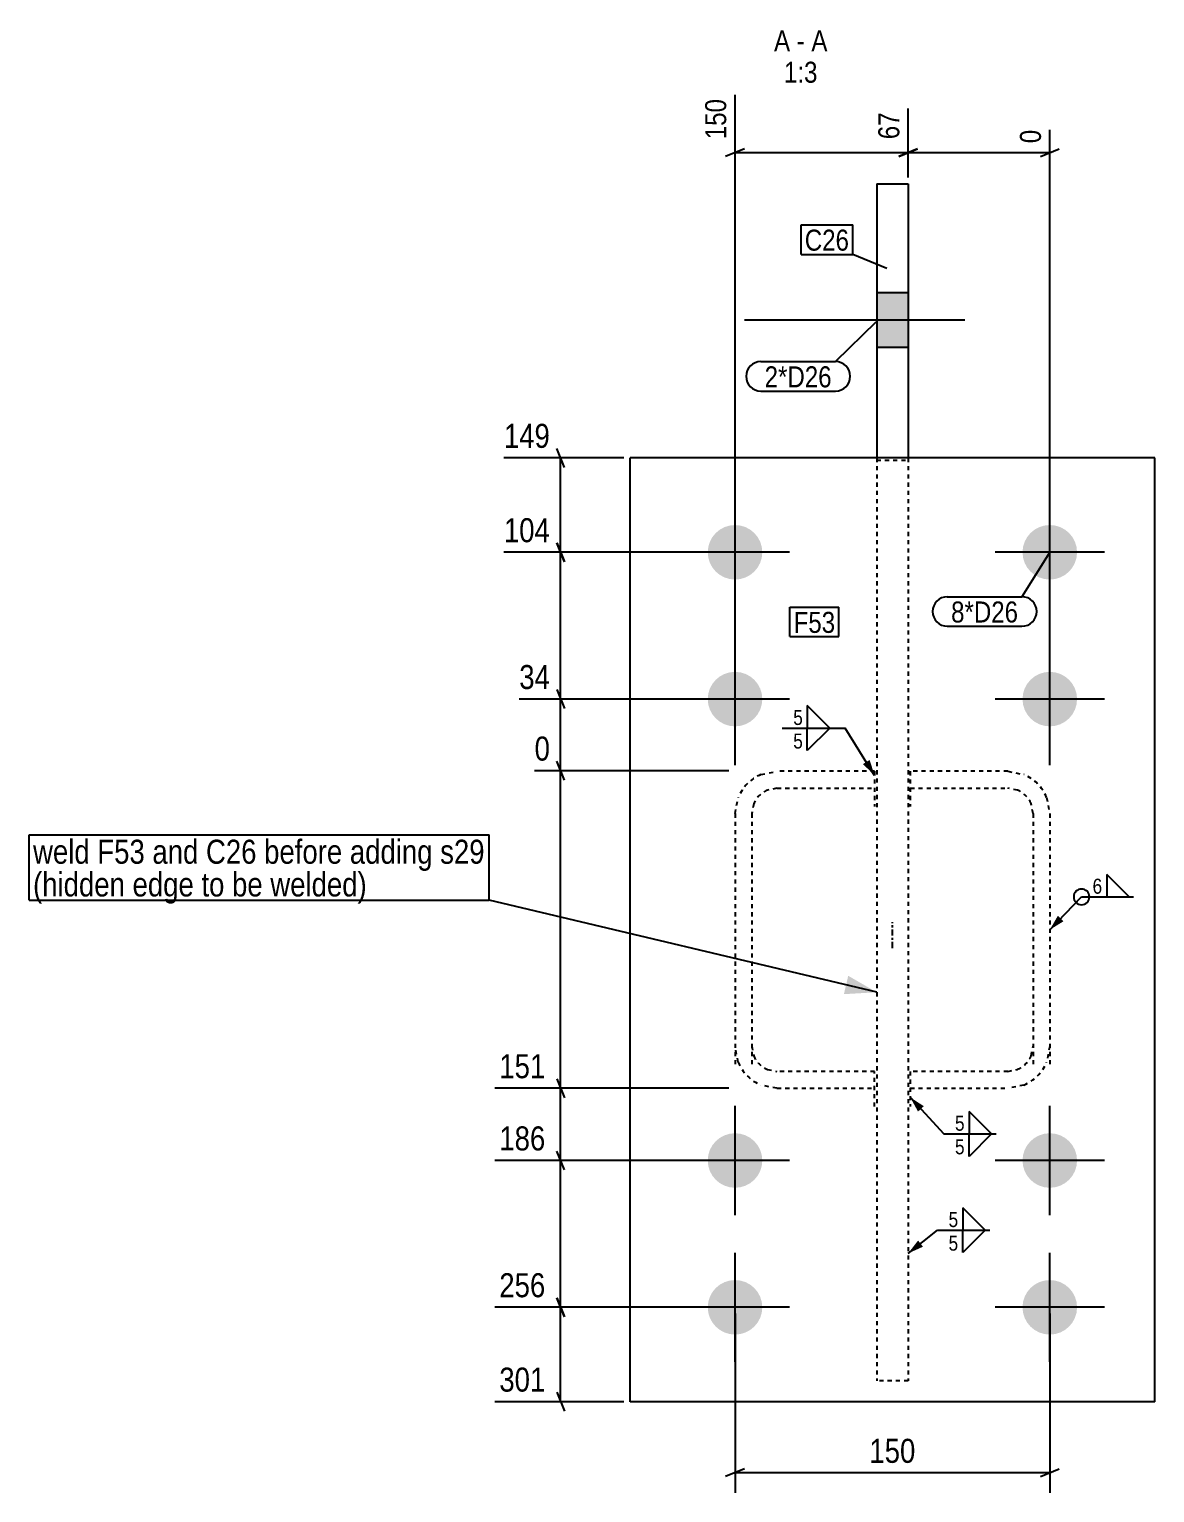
# Model space of a CAD drawing. Header units: millimetres. Extents: x 17 to 29049, y 7 to 1650.
# Drawn here: x 28512 to 29049, y 7 to 705 of the extents above; entities that cross this region are included whole.
import ezdxf

# ---------------------------------------------------------------- set-up
doc = ezdxf.new("R2010")
doc.units = ezdxf.units.MM
doc.linetypes.add('DXK_LINE_DOT2', pattern=[3.9198, 1.9599, -1.9599])
doc.linetypes.add('DXK_LINE_DOT3', pattern=[5.9187, 2.979, -0.9799, 0.9799, -0.9799])
for name, color, linetype in [('MÅLSÆTNING', 7, 'Continuous'), ('STÅL', 7, 'Continuous'), ('TEKST', 7, 'Continuous')]:
    doc.layers.add(name, color=color, linetype=linetype)
doc.styles.add('Arial Narrow', font='ARIALN.TTF', dxfattribs={"height": 0.2})

msp = doc.modelspace()

# ---------------------------------------------------------------- hatches: boundary and pattern name
at = {"layer": 'STÅL', "linetype": 'Continuous'}
for points in [[(28931.22, 553.25), (28931.22, 579.25), (28916.22, 579.25), (28916.22, 553.25)], [(28835.72, 455.61, -1), (28861.72, 455.61, -1)], [(28985.72, 455.61, -1), (29011.72, 455.61, -1)], [(28835.72, 385.61, -1), (28861.72, 385.61, -1)], [(28985.72, 385.61, -1), (29011.72, 385.61, -1)], [(28835.72, 165.61, -1), (28861.72, 165.61, -1)], [(28985.72, 165.61, -1), (29011.72, 165.61, -1)], [(28835.72, 95.61, -1), (28861.72, 95.61, -1)], [(28985.72, 95.61, -1), (29011.72, 95.61, -1)]]:
    msp.add_hatch(color=96, dxfattribs=at).paths.add_polyline_path(points)
at = {"layer": 'TEKST', "linetype": 'Continuous'}
for color, points in [(3, [(28912.87, 356.6), (28915.22, 349.24), (28909.68, 354.63)]), (3, [(29005.28, 279.7), (28998.72, 275.61), (29002.58, 282.31)]), (7, [(28902.67, 253.68), (28916.22, 245.83), (28900.59, 244.92)]), (3, [(28935.93, 188.95), (28932.22, 195.73), (28938.69, 191.49)]), (3, [(28938.28, 124.5), (28931.22, 121.33), (28935.95, 127.45)])]:
    msp.add_hatch(color=color, dxfattribs=at).paths.add_polyline_path(points)

# ---------------------------------------------------------------- linework, layer by layer
at = {"layer": 'MÅLSÆTNING', "color": 7, "linetype": 'Continuous'}
for p, q in [((28848.72, 354.17), (28848.72, 673.68)), ((28931.22, 634.29), (28931.22, 667.28)), ((28931.22, 634.29), (28931.22, 667.28)), ((28998.72, 354.17), (28998.72, 657.05)), ((28853.22, 647.96), (28844.22, 644.36)), ((28848.72, 646.16), (28931.22, 646.16)), ((28935.72, 647.96), (28926.72, 644.36)), ((28926.72, 644.36), (28935.72, 647.96)), ((28931.22, 646.16), (28998.72, 646.16)), ((28994.22, 644.36), (29003.22, 647.96)), ((28767.41, 496.11), (28763.81, 505.11)), ((28795.72, 500.61), (28738.57, 500.61)), ((28765.61, 455.61), (28765.61, 500.61)), ((28845.72, 455.61), (28738.57, 455.61)), ((28845.72, 455.61), (28738.57, 455.61)), ((28763.81, 460.11), (28767.41, 451.11)), ((28767.41, 451.11), (28763.81, 460.11)), ((28765.61, 385.61), (28765.61, 455.61)), ((28845.72, 385.61), (28745.89, 385.61)), ((28845.72, 385.61), (28745.89, 385.61)), ((28763.81, 390.11), (28767.41, 381.11)), ((28763.81, 390.11), (28767.41, 381.11)), ((28765.61, 351.48), (28765.61, 385.61)), ((28767.41, 346.98), (28763.81, 355.98)), ((28767.41, 346.98), (28763.81, 355.98)), ((28845.72, 351.48), (28753.2, 351.48)), ((28845.72, 351.48), (28753.2, 351.48)), ((28765.61, 200.04), (28765.61, 351.48)), ((28763.81, 204.54), (28767.41, 195.54)), ((28763.81, 204.54), (28767.41, 195.54)), ((28845.72, 200.04), (28734.2, 200.04)), ((28845.72, 200.04), (28734.2, 200.04)), ((28765.61, 165.61), (28765.61, 200.04)), ((28767.41, 161.11), (28763.81, 170.11)), ((28767.41, 161.11), (28763.81, 170.11)), ((28845.72, 165.61), (28734.2, 165.61)), ((28845.72, 165.61), (28734.2, 165.61)), ((28765.61, 95.61), (28765.61, 165.61)), ((28763.81, 100.11), (28767.41, 91.11)), ((28767.41, 91.11), (28763.81, 100.11)), ((28845.72, 95.61), (28734.2, 95.61)), ((28845.72, 95.61), (28734.2, 95.61)), ((28765.61, 50.61), (28765.61, 95.61)), ((28848.72, 92.6), (28848.72, 7.2)), ((28998.72, 92.6), (28998.72, 7.2)), ((28795.72, 50.61), (28734.2, 50.61)), ((28763.81, 55.11), (28767.41, 46.11)), ((28853.22, 18.6), (28844.22, 15)), ((28848.72, 16.8), (28998.72, 16.8)), ((28994.22, 15), (29003.22, 18.6))]:
    msp.add_line(p, q, dxfattribs=at)
at = {"layer": 'STÅL', "color": 2, "linetype": 'Continuous'}
for p, q in [((28916.22, 631.29), (28916.22, 500.61)), ((28916.22, 631.29), (28931.22, 631.29)), ((28931.22, 631.29), (28931.22, 500.61)), ((28798.72, 50.61), (28798.72, 500.61)), ((29048.72, 500.61), (28798.72, 500.61)), ((29048.72, 50.61), (29048.72, 500.61)), ((29048.72, 50.61), (28798.72, 50.61))]:
    msp.add_line(p, q, dxfattribs=at)
at = {"layer": 'STÅL', "color": 96, "linetype": 'Continuous'}
for p, q in [((28931.22, 579.25), (28916.22, 579.25)), ((28958.22, 566.25), (28853.22, 566.25)), ((28931.22, 553.25), (28916.22, 553.25)), ((28848.72, 429.61), (28848.72, 481.61)), ((28998.72, 429.61), (28998.72, 481.61)), ((28874.72, 455.61), (28822.72, 455.61)), ((29024.72, 455.61), (28972.72, 455.61)), ((28848.72, 359.61), (28848.72, 411.61)), ((28998.72, 359.61), (28998.72, 411.61)), ((28874.72, 385.61), (28822.72, 385.61)), ((29024.72, 385.61), (28972.72, 385.61)), ((28848.72, 139.61), (28848.72, 191.61)), ((28998.72, 139.61), (28998.72, 191.61)), ((28874.72, 165.61), (28822.72, 165.61)), ((29024.72, 165.61), (28972.72, 165.61)), ((28848.72, 69.61), (28848.72, 121.61)), ((28998.72, 69.61), (28998.72, 121.61)), ((28874.72, 95.61), (28822.72, 95.61)), ((29024.72, 95.61), (28972.72, 95.61))]:
    msp.add_line(p, q, dxfattribs=at)
at = {"layer": 'STÅL', "color": 7, "linetype": 'DXK_LINE_DOT2'}
for p, q in [((28916.22, 500.61), (28916.22, 60.61)), ((28916.22, 499.51), (28931.22, 499.51)), ((28931.22, 500.61), (28931.22, 60.61)), ((28861.07, 349.63), (28868.72, 351.17)), ((28915.22, 351.17), (28868.72, 351.17)), ((28915.22, 351.17), (28915.22, 334.4)), ((28978.72, 351.17), (28932.22, 351.17)), ((28932.22, 351.17), (28932.22, 334.4)), ((28978.72, 351.17), (28986.38, 349.63)), ((28868.72, 343.11), (28864.13, 342.19)), ((28868.72, 343.11), (28915.22, 343.11)), ((28932.22, 343.11), (28978.72, 343.11)), ((28983.32, 342.19), (28978.72, 343.11)), ((28848.72, 331.02), (28850.25, 338.73)), ((28857.64, 335.64), (28856.72, 331.02)), ((28990.72, 331.02), (28989.81, 335.64)), ((28997.2, 338.73), (28998.72, 331.02)), ((28848.72, 331.02), (28848.72, 211.49)), ((28856.72, 331.02), (28856.72, 211.49)), ((28990.72, 331.02), (28990.72, 211.49)), ((28998.72, 331.02), (28998.72, 211.49)), ((28850.25, 212.48), (28848.72, 220.19)), ((28856.72, 220.19), (28857.64, 215.57)), ((28989.81, 215.57), (28990.72, 220.19)), ((28998.72, 220.19), (28997.2, 212.48)), ((28864.13, 209.02), (28868.72, 208.1)), ((28915.22, 208.1), (28868.72, 208.1)), ((28915.22, 191.34), (28915.22, 208.1)), ((28978.72, 208.1), (28932.22, 208.1)), ((28932.22, 208.1), (28932.22, 191.34)), ((28978.72, 208.1), (28983.32, 209.02)), ((28868.72, 200.04), (28861.07, 201.58)), ((28868.72, 200.04), (28915.22, 200.04)), ((28932.22, 200.04), (28978.72, 200.04)), ((28986.38, 201.58), (28978.72, 200.04)), ((28931.22, 60.61), (28916.22, 60.61))]:
    msp.add_line(p, q, dxfattribs=at)
at = {"layer": 'STÅL', "color": 7, "linetype": 'DXK_LINE_DOT3'}
msp.add_line((28923.72, 266.9), (28923.72, 279.26), dxfattribs=at)
at = {"layer": 'STÅL', "color": 7, "linetype": 'DXK_LINE_DOT2'}
for centre, radius, start, end in [((28868.82, 331.12), 20.08, 112.7149, 157.71377), ((28978.63, 331.12), 20.08, 22.28623, 67.2851), ((28868.78, 331.08), 12.05, 112.7149, 157.71377), ((28978.66, 331.08), 12.05, 22.28623, 67.2851), ((28868.82, 220.09), 20.08, 202.28623, 247.2851), ((28868.78, 220.13), 12.05, 202.28623, 247.2851), ((28978.66, 220.13), 12.05, 292.7149, 337.71377), ((28978.63, 220.09), 20.08, 292.7149, 337.71377)]:
    msp.add_arc(centre, radius, start, end, dxfattribs=at)
at = {"layer": 'TEKST', "color": 3, "linetype": 'Continuous'}
for p, q in [((28915.22, 349.24), (28901.28, 371.78)), ((28998.72, 275.61), (29013.86, 291.31)), ((28932.22, 195.73), (28948.3, 178.31)), ((28931.22, 121.33), (28945.24, 132.38))]:
    msp.add_line(p, q, dxfattribs=at)
at = {"layer": 'TEKST', "color": 7, "linetype": 'Continuous'}
msp.add_line((28916.22, 245.83), (28731.63, 289.71), dxfattribs=at)
at = {"layer": 'TEKST', "color": 3, "linetype": 'Continuous'}
msp.add_arc((29013.86, 291.31), 3.75, 90, 270, dxfattribs=at)

# ---------------------------------------------------------------- wipeouts: each hides what was drawn before it
at = {"color": 0, "linetype": 'Continuous'}
for points in [[(28874.98, 694.49), (28874.98, 704.99), (28867.31, 704.99), (28867.31, 694.49)], [(28888.04, 679.49), (28888.04, 689.99), (28872.04, 689.99), (28872.04, 679.49)], [(28729.83, 307.11), (28729.83, 319.11), (28514.19, 319.11), (28514.19, 307.11)], [(28673.54, 291.51), (28673.54, 303.51), (28514.19, 303.51), (28514.19, 291.51)]]:
    msp.add_wipeout(points, dxfattribs=at).dxf.layer = 'TEKST'
at = {"color": 0}
for points in [[(28903.06, 599.43), (28903.06, 609.93), (28881.96, 609.93), (28881.96, 599.43)], [(28894.8, 534.26), (28894.8, 544.76), (28862.83, 544.76), (28862.83, 534.26)], [(28983.67, 422.13), (28983.67, 432.63), (28951.69, 432.63), (28951.69, 422.13)], [(28896.46, 417.18), (28896.46, 427.68), (28876.64, 427.68), (28876.64, 417.18)], [(28881.63, 372.68), (28881.63, 381.38), (28875.86, 381.38), (28875.86, 372.68)], [(29024.28, 292.21), (29024.28, 300.91), (29018.51, 300.91), (29018.51, 292.21)], [(28958.72, 179.21), (28958.72, 187.91), (28952.95, 187.91), (28952.95, 179.21)], [(28955.67, 133.28), (28955.67, 141.98), (28949.89, 141.98), (28949.89, 133.28)]]:
    msp.add_wipeout(points, dxfattribs=at).dxf.layer = 'TEKST'

# ---------------------------------------------------------------- next in the draw order: linework, layer by layer
at = {"layer": 'TEKST', "color": 3, "linetype": 'Continuous'}
for p, q in [((28893.89, 371.78), (28883.17, 382.49)), ((28883.17, 382.49), (28883.17, 371.78)), ((28883.17, 371.78), (28893.89, 371.78)), ((29036.54, 291.31), (29025.83, 302.03)), ((29025.83, 302.03), (29025.83, 291.31)), ((29013.86, 291.31), (29038.68, 291.31)), ((29025.83, 291.31), (29036.54, 291.31)), ((28970.97, 178.31), (28960.26, 189.02)), ((28960.26, 189.02), (28960.26, 178.31)), ((28960.26, 178.31), (28970.97, 178.31)), ((28967.92, 132.38), (28957.21, 143.09)), ((28957.21, 143.09), (28957.21, 132.38)), ((28957.21, 132.38), (28967.92, 132.38))]:
    msp.add_line(p, q, dxfattribs=at)
at = {"layer": 'TEKST', "color": 7, "linetype": 'Continuous'}
for p, q in [((28512.39, 320.91), (28731.63, 320.91)), ((28512.39, 289.71), (28512.39, 320.91)), ((28731.63, 289.71), (28731.63, 320.91)), ((28512.39, 289.71), (28731.63, 289.71))]:
    msp.add_line(p, q, dxfattribs=at)
at = {"layer": 'TEKST', "color": 3, "linetype": 'Continuous'}
msp.add_arc((29013.86, 291.31), 3.75, 270, 90, dxfattribs=at)

# ---------------------------------------------------------------- next in the draw order: texts
at = {"layer": 'TEKST', "color": 3, "linetype": 'Continuous', "style": 'Arial Narrow'}
for s, height, p in [('1:3', 10.021, (28872.04, 679.49)), ('weld F53 and C26 before adding s29', 11.4531, (28514.19, 307.11)), ('(hidden edge to be welded)', 11.4531, (28514.19, 291.51))]:
    msp.add_text(s, height=height, dxfattribs=at).set_placement(p)
at = {"layer": 'TEKST', "color": 3, "style": 'Arial Narrow'}
msp.add_text('6', height=7.16, dxfattribs=at).set_placement((29019.11, 292.81))

# ---------------------------------------------------------------- next in the draw order: wipeouts: each hides what was drawn before it
at = {"color": 0, "linetype": 'Continuous'}
for points, layer in [([(28846.62, 673.86), (28831.92, 673.86), (28831.92, 650.47), (28846.62, 650.47)], 'MÅLSÆTNING'), ([(28929.12, 667.47), (28914.42, 667.47), (28914.42, 650.47), (28929.12, 650.47)], 'MÅLSÆTNING'), ([(28996.62, 659.15), (28981.92, 659.15), (28981.92, 648.56), (28996.62, 648.56)], 'MÅLSÆTNING'), ([(28762.91, 503.01), (28762.91, 519.81), (28736.17, 519.81), (28736.17, 503.01)], 'MÅLSÆTNING'), ([(28762.91, 458.01), (28762.91, 474.81), (28736.17, 474.81), (28736.17, 458.01)], 'MÅLSÆTNING'), ([(28762.91, 388.01), (28762.91, 404.81), (28743.49, 404.81), (28743.49, 388.01)], 'MÅLSÆTNING'), ([(28762.91, 353.88), (28762.91, 370.68), (28750.8, 370.68), (28750.8, 353.88)], 'MÅLSÆTNING'), ([(28760.73, 202.44), (28760.73, 219.24), (28733.99, 219.24), (28733.99, 202.44)], 'MÅLSÆTNING'), ([(28760.73, 168.01), (28760.73, 184.81), (28733.99, 184.81), (28733.99, 168.01)], 'MÅLSÆTNING'), ([(28760.73, 98.01), (28760.73, 114.81), (28733.99, 114.81), (28733.99, 98.01)], 'MÅLSÆTNING'), ([(28760.73, 53.01), (28760.73, 69.81), (28733.99, 69.81), (28733.99, 53.01)], 'MÅLSÆTNING'), ([(28881.95, 694.49), (28881.95, 704.99), (28878.13, 704.99), (28878.13, 694.49)], 'TEKST')]:
    msp.add_wipeout(points, dxfattribs=at).dxf.layer = layer
at = {"color": 0}
for points, layer in [([(28937.09, 19.05), (28937.09, 35.85), (28910.35, 35.85), (28910.35, 19.05)], 'MÅLSÆTNING'), ([(28903.06, 599.43), (28903.06, 609.93), (28881.96, 609.93), (28881.96, 599.43)], 'TEKST'), ([(28894.8, 534.26), (28894.8, 544.76), (28862.83, 544.76), (28862.83, 534.26)], 'TEKST'), ([(28983.67, 422.13), (28983.67, 432.63), (28951.69, 432.63), (28951.69, 422.13)], 'TEKST'), ([(28896.46, 417.18), (28896.46, 427.68), (28876.64, 427.68), (28876.64, 417.18)], 'TEKST')]:
    msp.add_wipeout(points, dxfattribs=at).dxf.layer = layer

# ---------------------------------------------------------------- next in the draw order: linework, layer by layer
at = {"layer": 'TEKST', "color": 7, "linetype": 'Continuous'}
for p, q in [((28880.16, 611.73), (28904.86, 611.73)), ((28880.16, 597.63), (28880.16, 611.73)), ((28904.86, 597.63), (28904.86, 611.73)), ((28880.16, 597.63), (28904.86, 597.63)), ((28921.06, 590.99), (28904.86, 597.63)), ((28915.88, 565.33), (28896.6, 546.56)), ((28861.03, 546.56), (28896.6, 546.56)), ((28861.03, 532.46), (28896.6, 532.46)), ((28998.72, 455.61), (28985.47, 434.43)), ((28949.89, 434.43), (28985.47, 434.43)), ((28874.84, 429.48), (28898.26, 429.48)), ((28874.84, 415.38), (28874.84, 429.48)), ((28898.26, 415.38), (28898.26, 429.48)), ((28949.89, 420.33), (28985.47, 420.33)), ((28874.84, 415.38), (28898.26, 415.38))]:
    msp.add_line(p, q, dxfattribs=at)
for centre, start, end in [((28861.03, 539.51), 90, 270), ((28896.6, 539.51), 270, 90), ((28949.89, 427.38), 90, 270), ((28985.47, 427.38), 270, 90)]:
    msp.add_arc(centre, 7.05, start, end, dxfattribs=at)

# ---------------------------------------------------------------- next in the draw order: texts
at = {"layer": 'MÅLSÆTNING', "color": 3, "linetype": 'Continuous', "style": 'Arial Narrow'}
for s, height, p in [('150', 10.021, (28844.52, 652.57)), ('67', 10.021, (28927.02, 652.57)), ('0', 10.02, (28994.52, 650.66))]:
    msp.add_text(s, height=height, rotation=90.00021, dxfattribs=at).set_placement(p)
for s, height, p in [('149', 11.453, (28738.57, 505.41)), ('104', 11.453, (28738.57, 460.41)), ('34', 11.453, (28745.89, 390.41)), ('0', 11.45, (28753.2, 356.28)), ('151', 11.453, (28736.39, 204.84)), ('186', 11.453, (28736.39, 170.41)), ('256', 11.453, (28736.39, 100.41)), ('301', 11.453, (28736.39, 55.41))]:
    msp.add_text(s, height=height, dxfattribs=at).set_placement(p)
at = {"layer": 'MÅLSÆTNING', "color": 3, "style": 'Arial Narrow'}
msp.add_text('150', height=11.453, dxfattribs=at).set_placement((28912.75, 21.45))
at = {"layer": 'TEKST', "color": 3, "linetype": 'Continuous', "style": 'Arial Narrow'}
for s, p in [('A', (28867.31, 694.49)), ('-', (28878.13, 694.49))]:
    msp.add_text(s, height=10.02, dxfattribs=at).set_placement(p)
at = {"layer": 'TEKST', "color": 3, "style": 'Arial Narrow'}
for s, p in [('C26', (28881.96, 599.43)), ('2*D26', (28862.83, 534.26)), ('F53', (28876.64, 417.18)), ('8*D26', (28951.69, 422.13))]:
    msp.add_text(s, height=10.021, dxfattribs=at).set_placement(p)

# ---------------------------------------------------------------- next in the draw order: wipeouts: each hides what was drawn before it
at = {"color": 0, "linetype": 'Continuous'}
for points in [[(28892.77, 694.49), (28892.77, 704.99), (28885.1, 704.99), (28885.1, 694.49)], [(28881.63, 361.43), (28881.63, 370.13), (28875.86, 370.13), (28875.86, 361.43)], [(28958.72, 167.96), (28958.72, 176.66), (28952.95, 176.66), (28952.95, 167.96)], [(28955.67, 122.03), (28955.67, 130.73), (28949.89, 130.73), (28949.89, 122.03)]]:
    msp.add_wipeout(points, dxfattribs=at).dxf.layer = 'TEKST'

# ---------------------------------------------------------------- next in the draw order: linework, layer by layer
at = {"layer": 'TEKST', "color": 3, "linetype": 'Continuous'}
for p, q in [((28871.21, 371.78), (28901.28, 371.78)), ((28883.17, 371.78), (28893.89, 371.78)), ((28893.89, 371.78), (28883.17, 361.07)), ((28883.17, 361.07), (28883.17, 371.78)), ((28948.3, 178.31), (28973.12, 178.31)), ((28960.26, 178.31), (28970.97, 178.31)), ((28970.97, 178.31), (28960.26, 167.59)), ((28960.26, 167.59), (28960.26, 178.31)), ((28945.24, 132.38), (28970.07, 132.38)), ((28957.21, 132.38), (28967.92, 132.38)), ((28967.92, 132.38), (28957.21, 121.67)), ((28957.21, 121.67), (28957.21, 132.38))]:
    msp.add_line(p, q, dxfattribs=at)

# ---------------------------------------------------------------- next in the draw order: texts
at = {"layer": 'TEKST', "color": 3, "linetype": 'Continuous', "style": 'Arial Narrow'}
for s, height, p in [('A', 10.02, (28885.1, 694.49)), ('5', 7.16, (28876.46, 362.03)), ('5', 7.16, (28953.55, 168.56)), ('5', 7.16, (28950.49, 122.63))]:
    msp.add_text(s, height=height, dxfattribs=at).set_placement(p)
at = {"layer": 'TEKST', "color": 3, "style": 'Arial Narrow'}
for p in [(28876.46, 373.28), (28953.55, 179.81), (28950.49, 133.88)]:
    msp.add_text('5', height=7.16, dxfattribs=at).set_placement(p)

doc.saveas('drawing.dxf')
